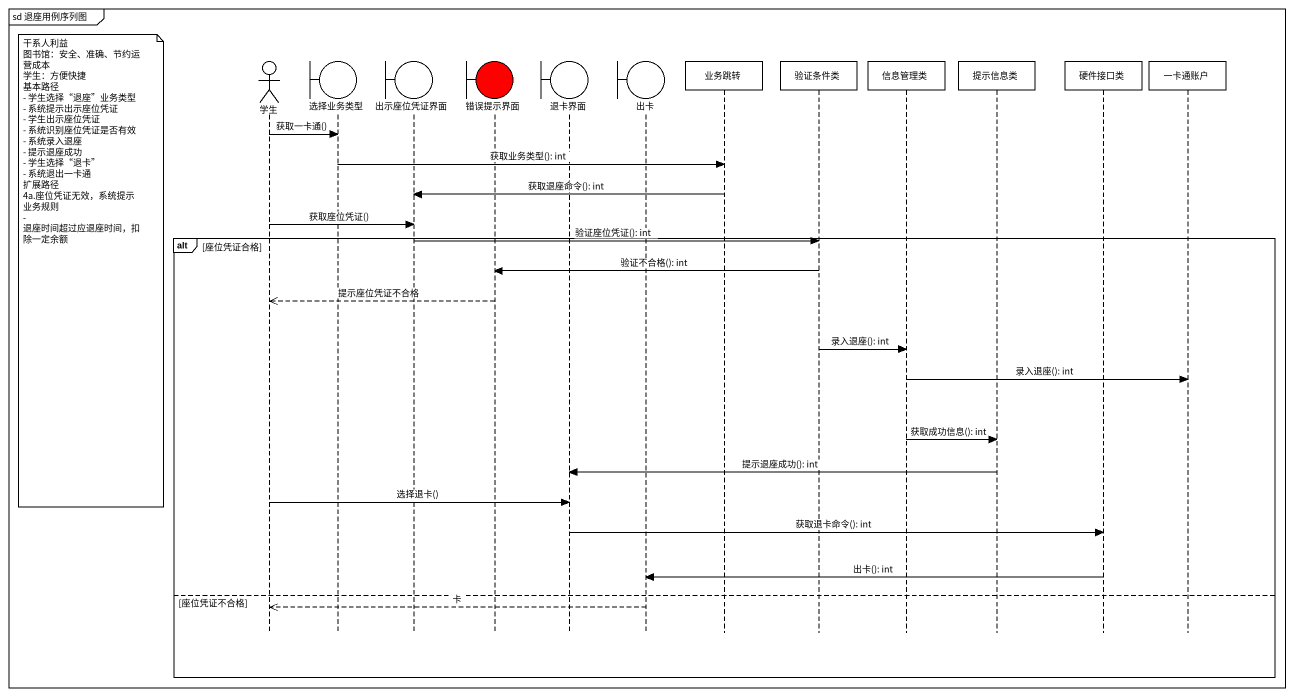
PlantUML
@startuml
mainframe sd 退座用例序列图
hide footbox
actor 学生
boundary 选择业务类型
boundary 出示座位凭证界面
boundary 错误提示界面 #FF0000
boundary 退卡界面
boundary 出卡
participant 业务跳转
participant 验证条件类
participant 信息管理类
participant 提示信息类
participant 硬件接口类
participant 一卡通账户

学生 -> 选择业务类型 : 获取一卡通()
选择业务类型 -> 业务跳转 : 获取业务类型(): int
业务跳转 -> 出示座位凭证界面 : 获取退座命令(): int
学生 -> 出示座位凭证界面 : 获取座位凭证()
alt 座位凭证合格
  出示座位凭证界面 -> 验证条件类 : 验证座位凭证(): int
  note left of 学生
    干系人利益
    图书馆：安全、准确、节约运营成本
    学生：方便快捷
    基本路径
    - 学生选择“退座”业务类型
    - 系统提示出示座位凭证
    - 学生出示座位凭证
    - 系统识别座位凭证是否有效
    - 系统录入退座
    - 提示退座成功
    - 学生选择“退卡”
    - 系统退出一卡通
    扩展路径
    4a.座位凭证无效，系统提示
    业务规则
    - 退座时间超过应退座时间，扣除一定余额
  end note
  验证条件类 -> 错误提示界面 : 验证不合格(): int
  错误提示界面 -->> 学生 : 提示座位凭证不合格
  验证条件类 -> 信息管理类 : 录入退座(): int
  信息管理类 -> 一卡通账户 : 录入退座(): int
  信息管理类 -> 提示信息类 : 获取成功信息(): int
  提示信息类 -> 退卡界面 : 提示退座成功(): int
  学生 -> 退卡界面 : 选择退卡()
  退卡界面 -> 硬件接口类 : 获取退卡命令(): int
  硬件接口类 -> 出卡 : 出卡(): int
else 座位凭证不合格
  出卡 -->> 学生 : 卡
end
@enduml
